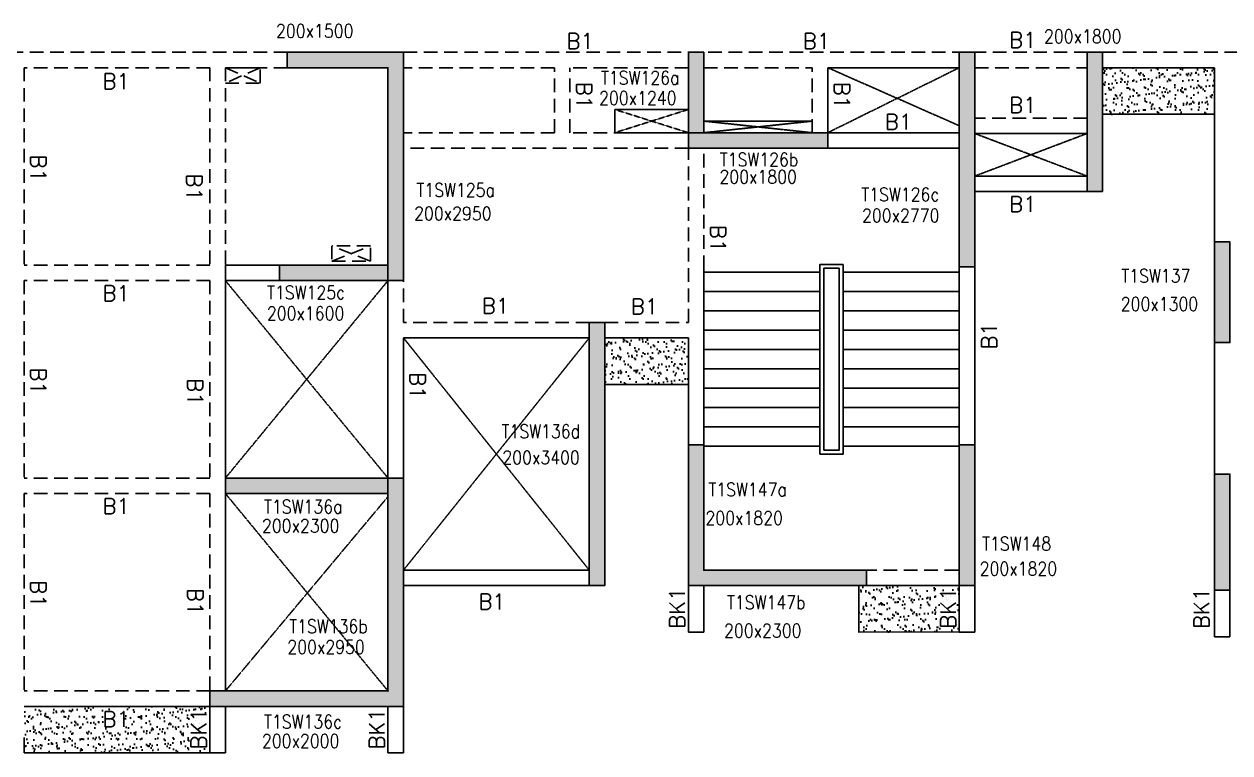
# Model space of a CAD drawing. Header units: millimetres. Extents: x 1078357 to 2594950, y -5122486 to -4636555.
# Drawn here: x 1537999 to 1553574, y -4672058 to -4662645 of the extents above; entities that cross this region are included whole.
import ezdxf

# ---------------------------------------------------------------- set-up
doc = ezdxf.new("R2010")
doc.units = ezdxf.units.MM
doc.header["$PDMODE"] = 35
for name, pattern in [('CONTINOUS', [0]), ('HIDDEN', [0.375, 0.25, -0.125]), ('New Retail block$0$CONTINOUS', [0])]:
    doc.linetypes.add(name, pattern=pattern)
for name, color, linetype, lineweight in [('A-_ANOTDIMA_D-', 6, 'Continuous', 13), ('COL. NO.', 30, 'Continuous', 25), ('COL. SIZE', 7, 'Continuous', 25), ('HATCH', 8, 'Continuous', 30), ('Origin', 40, 'Continuous', 30)]:
    doc.layers.add(name, color=color, linetype=linetype, lineweight=lineweight)
for name, color, linetype in [('NON STR. RCC WALL', 6, 'Continuous'), ('S-BEAM', 3, 'HIDDEN'), ('S-BEAM NO.', 6, 'Continuous'), ('S-COLUMN', 1, 'Continuous'), ('S-CUTOUT', 8, 'HIDDEN'), ('S-SLAB-PROJECTION', 54, 'New Retail block$0$CONTINOUS'), ('S-STAIR', 31, 'Continuous')]:
    doc.layers.add(name, color=color, linetype=linetype)
doc.styles.add('ROMANS', font='romans.shx', dxfattribs={"width": 0.85})
pattern_1 = [(37.47015413, (-4726708.1, 23385569.94), (-4.72361136, 146.8264517), [0, -115.824, 0, -129.54, 0, -123.825]), (7.4701541, (-4726708.1, 23385569.94), (134.9689868, 214.9772528), [0, -62.484, 0, -104.394, 0, -40.005]), (327.47015413, (-4726801.82, 23385569.99), (237.29790347, 0.3075449), [0, -38.1, 0, -137.16, 0, -179.07]), (317.4701541, (-4726801.82, 23385569.99), (229.1017424, 66.759465), [0, -19.05, 0, -89.916, 0, -102.87])]

# ---------------------------------------------------------------- blocks, each defined once
blk = doc.blocks.new('G$CD63B60BD')
at = {"layer": 'COL. NO.', "linetype": 'Continuous', "style": 'ROMANS', "width": 0.85}
for s, p in [('T1SW126a', (75951, 6532, -320)), ('T1SW126b', (77486, 5476, -320)), ('T1SW125a', (73568, 5083, -320)), ('T1SW126c', (79314, 5025, -320)), ('T1SW137', (82673, 3974, -320)), ('T1SW125c', (71638, 3759, -320)), ('T1SW136d', (74667, 1967, 0)), ('T1SW147a', (77339, 1214, -320)), ('T1SW136a', (71599, 993, -320)), ('T1SW148', (80874, 516, -320)), ('T1SW147b', (77579, -243, -320)), ('T1SW136b', (71924, -552, -320)), ('T1SW136c', (71599, -1785, -320))]:
    blk.add_text(s, height=175, dxfattribs=at).set_placement(p)
at = {"layer": 'COL. SIZE', "linetype": 'Continuous', "style": 'ROMANS', "width": 0.85}
for s, p in [('200x1500', (71754, 7138, -320)), ('200x1800', (81674, 7067, -320)), ('200x1240', (75927, 6271, -320)), ('200x1800', (77482, 5253, -320)), ('200x2950', (73538, 4779, -320)), ('200x2770', (79323, 4753, -320)), ('200x1300', (82665, 3611, -320)), ('200x1600', (71636, 3489, -320)), ('200x3400', (74677, 1628, 0)), ('200x1820', (77301, 847, -320)), ('200x2300', (71572, 745, -320)), ('200x1820', (80843, 191, -320)), ('200x2300', (77541, -609, -320)), ('200x2950', (71900, -821, -320)), ('200x2000', (71572, -2033, -320))]:
    blk.add_text(s, height=175, dxfattribs=at).set_placement(p)

msp = doc.modelspace()

# ---------------------------------------------------------------- hatches: boundary and pattern name
at = {"layer": 'HATCH'}
h = msp.add_hatch(dxfattribs=at)
h.set_pattern_fill('AR-SAND', color=8, scale=3, angle=179.97015)
h.set_pattern_definition([(37.4701541, (-2524463.67, 14019481.48), (-4.72361136, 146.8264517), [0, -115.824, 0, -129.54, 0, -123.825]), (7.4701541, (-2524463.67, 14019481.48), (134.9689868, 214.9772528), [0, -62.484, 0, -104.394, 0, -40.005]), (327.4701541, (-2524557.4, 14019481.53), (237.2979035, 0.3075449), [0, -38.1, 0, -137.16, 0, -179.07]), (317.4701541, (-2524557.4, 14019481.53), (229.1017424, 66.759465), [0, -19.05, 0, -89.916, 0, -102.87])])
h.paths.add_polyline_path([(1553374.6, -4663207.8), (1551929.6, -4663207.8), (1551929.6, -4663807.9), (1553374.6, -4663807.9)])
h = msp.add_hatch(dxfattribs=at)
h.set_pattern_fill('AR-SAND', color=8, scale=3, angle=179.97015)
h.set_pattern_definition([(37.47015413, (-3621688.39, 18703500.67), (-4.72361136, 146.8264517), [0, -115.824, 0, -129.54, 0, -123.825]), (7.4701541, (-3621688.39, 18703500.67), (134.9689868, 214.9772528), [0, -62.484, 0, -104.394, 0, -40.005]), (327.4701541, (-3621782.11, 18703500.72), (237.2979035, 0.3075449), [0, -38.1, 0, -137.16, 0, -179.07]), (317.4701541, (-3621782.11, 18703500.72), (229.1017424, 66.759465), [0, -19.05, 0, -89.916, 0, -102.87])])
h.paths.add_polyline_path([(1546579.6, -4666697.8), (1545499.6, -4666697.8), (1545499.6, -4667297.8), (1546579.6, -4667297.8)])
h = msp.add_hatch(dxfattribs=at)
h.set_pattern_fill('AR-SAND', color=8, scale=3, angle=179.97015)
h.set_pattern_definition(pattern_1)
h.paths.add_polyline_path([(1550079.6, -4670496.2), (1548779.6, -4670497.9), (1548779.6, -4669897.9), (1548839.6, -4669897.9), (1548879.6, -4669897.9), (1550079.6, -4669897.9), (1550079.6, -4670496.2)], is_closed=False)
h.paths.add_polyline_path([(1549672.3, -4669911.4), (1549305.6, -4669911.4), (1549305.6, -4670211.4), (1549672.3, -4670211.4)], flags=24)
h = msp.add_hatch(dxfattribs=at)
h.set_pattern_fill('AR-SAND', color=8, scale=3, angle=179.97015)
h.set_pattern_definition(pattern_1)
h.paths.add_polyline_path([(1537999.6, -4671457.9), (1540399.6, -4671457.9), (1540399.6, -4672057.9), (1537999.6, -4672057.9)])
at = {"layer": 'S-COLUMN', "lineweight": 25}
h = msp.add_hatch(color=1, dxfattribs=at)
h.dxf.hatch_style = 1
h.paths.add_polyline_path([(1541399.4, -4663207.9), (1542699.4, -4663207.9), (1542699.4, -4665957.9), (1542899.4, -4665957.9), (1542899.4, -4663007.9), (1541399.4, -4663007.9)])
h = msp.add_hatch(color=1, dxfattribs=at)
h.dxf.hatch_style = 1
h.paths.add_polyline_path([(1546779.4, -4663007.9), (1546579.4, -4663007.9), (1546579.4, -4664047.9), (1546779.4, -4664047.9)])
h = msp.add_hatch(color=1, dxfattribs=at)
h.dxf.hatch_style = 1
h.paths.add_polyline_path([(1550279.4, -4663007.9), (1550079.4, -4663007.9), (1550079.4, -4665777.9), (1550279.4, -4665777.9)])
h = msp.add_hatch(color=1, dxfattribs=at)
h.dxf.hatch_style = 1
h.paths.add_polyline_path([(1551929.4, -4664807.9), (1551729.4, -4664807.9), (1551729.4, -4663007.9), (1551929.4, -4663007.9)])
h = msp.add_hatch(color=1, dxfattribs=at)
h.dxf.hatch_style = 1
h.paths.add_polyline_path([(1546579.4, -4664247.9), (1548379.4, -4664247.9), (1548379.4, -4664047.9), (1546579.4, -4664047.9)])
h = msp.add_hatch(color=1, dxfattribs=at)
h.dxf.hatch_style = 1
h.paths.add_polyline_path([(1553524.4, -4665457.9), (1553510.6, -4665457.9), (1553465.7, -4665457.9), (1553374.4, -4665457.9), (1553374.4, -4666757.9), (1553574.4, -4666757.9), (1553574.4, -4665607.9), (1553574.4, -4665457.9)])
h = msp.add_hatch(color=1, dxfattribs=at)
h.dxf.hatch_style = 1
h.paths.add_polyline_path([(1542699.4, -4665757.9), (1542699.4, -4665957.9), (1541299.4, -4665957.9), (1541299.4, -4665757.9)])
h = msp.add_hatch(color=1, dxfattribs=at)
h.dxf.hatch_style = 1
h.paths.add_polyline_path([(1545299.4, -4666497.9), (1545299.4, -4669897.9), (1545499.4, -4669897.9), (1545499.4, -4666497.9)])
h = msp.add_hatch(color=1, dxfattribs=at)
h.dxf.hatch_style = 1
h.paths.add_polyline_path([(1546579.4, -4669897.9), (1548879.4, -4669897.9), (1548879.4, -4669697.9), (1546779.4, -4669697.9), (1546779.4, -4668077.9), (1546579.4, -4668077.9)])
h = msp.add_hatch(color=1, dxfattribs=at)
h.dxf.hatch_style = 1
h.paths.add_polyline_path([(1550279.4, -4668077.9), (1550079.4, -4668077.9), (1550079.4, -4669897.9), (1550279.4, -4669897.9)])
h = msp.add_hatch(color=1, dxfattribs=at)
h.dxf.hatch_style = 1
h.paths.add_polyline_path([(1540399.4, -4671457.9), (1542899.4, -4671457.9), (1542899.4, -4668507.9), (1542699.4, -4668507.9), (1542699.4, -4668707.9), (1542699.4, -4671257.9), (1540399.4, -4671257.9), (1540399.4, -4671457.9)], is_closed=False)
h = msp.add_hatch(color=1, dxfattribs=at)
h.dxf.hatch_style = 1
h.paths.add_polyline_path([(1540399.4, -4671457.9), (1542899.4, -4671457.9), (1542899.4, -4668507.9), (1542699.4, -4668507.9), (1542699.4, -4671257.9), (1540399.4, -4671257.9), (1540399.4, -4671457.9)], is_closed=False)
h = msp.add_hatch(color=1, dxfattribs=at)
h.dxf.hatch_style = 1
h.paths.add_polyline_path([(1540599.4, -4668507.9), (1542699.4, -4668507.9), (1542699.4, -4668707.9), (1540599.4, -4668707.9)])
h = msp.add_hatch(color=1, dxfattribs=at)
h.dxf.hatch_style = 1
h.paths.add_polyline_path([(1553374.4, -4669957.9), (1553574.4, -4669957.9), (1553574.4, -4668457.9), (1553374.4, -4668457.9)])

# ---------------------------------------------------------------- linework, layer by layer
at = {"layer": 'NON STR. RCC WALL', "elevation": 0}
for points in [[(1550079.4, -4664047.9), (1550079.4, -4664247.9), (1548379.4, -4664247.9), (1548379.4, -4664047.9)], [(1541299.4, -4665757.9), (1541299.4, -4665957.9), (1540599.4, -4665958), (1540599.4, -4665758)], [(1545299.4, -4669697.9), (1545299.4, -4669897.9), (1542899.4, -4669897.9), (1542899.4, -4669697.9)]]:
    msp.add_lwpolyline(points, close=True, dxfattribs=at)
at = {"layer": 'Origin', "ltscale": 700}
msp.add_point((1542699, -4671257.9, 0), dxfattribs=at)
at = {"layer": 'S-BEAM', "linetype": 'HIDDEN', "ltscale": 700}
for p, q in [((1541399.6, -4663007.8, 0), (1536899.6, -4663007.8, 0)), ((1542899.6, -4663007.9, 0), (1551729.6, -4663007.9, 0)), ((1551929.6, -4663007.9, 0), (1555924.6, -4663007.9, 0)), ((1537999.6, -4663207.9, 0), (1537999.6, -4665757.9, 0)), ((1540399.6, -4663207.9, 0), (1537999.6, -4663207.9, 0)), ((1540399.6, -4663207.9, 0), (1540399.6, -4665757.9, 0)), ((1540599.6, -4663207.9, 0), (1540599.6, -4665757.9, 0)), ((1541399.6, -4663207.9, 0), (1540599.6, -4663207.9, 0)), ((1544849.6, -4663207.9, 0), (1542899.6, -4663207.9, 0)), ((1544849.6, -4664047.9, 0), (1544849.6, -4663207.9, 0)), ((1546579.6, -4663207.9, 0), (1545049.6, -4663207.9, 0)), ((1545049.6, -4664047.9, 0), (1545049.6, -4663207.9, 0)), ((1546779.6, -4663207.9, 0), (1548179.6, -4663207.9, 0)), ((1548179.6, -4664047.9, 0), (1548179.6, -4663207.9, 0)), ((1550279.6, -4663207.9, 0), (1551729.6, -4663207.9, 0)), ((1551729.6, -4663857.8, 0), (1550279.6, -4663857.8, 0)), ((1544849.6, -4664047.9, 0), (1542899.6, -4664047.9, 0)), ((1546579.6, -4664047.9, 0), (1545049.6, -4664047.9, 0)), ((1546579.6, -4664247.9, 0), (1542899.6, -4664247.9, 0)), ((1546579.6, -4666497.9, 0), (1546579.6, -4664247.9, 0)), ((1546779.6, -4665807.9, 0), (1546779.6, -4664247.9, 0)), ((1540399.6, -4665757.9, 0), (1537999.6, -4665757.9, 0)), ((1540599.2, -4665757.9, 0), (1541299.2, -4665757.9, 0)), ((1537999.6, -4665957.9, 0), (1537999.6, -4668507.9, 0)), ((1540399.6, -4665957.9, 0), (1537999.6, -4665957.9, 0)), ((1540399.6, -4665957.9, 0), (1540399.6, -4668507.9, 0)), ((1542899.6, -4666497.9, 0), (1542899.6, -4665957.9, 0)), ((1545299.6, -4666497.9, 0), (1542899.6, -4666497.9, 0)), ((1545499.6, -4666497.9, 0), (1546579.6, -4666497.9, 0)), ((1540399.6, -4668507.9, 0), (1537999.6, -4668507.9, 0)), ((1537999.6, -4668707.9, 0), (1537999.6, -4671297.8, 0)), ((1540399.6, -4668707.9, 0), (1537999.6, -4668707.9, 0)), ((1540399.6, -4668707.9, 0), (1540399.6, -4671297.8, 0)), ((1548839.6, -4669697.9, 0), (1550079.6, -4669697.9, 0)), ((1540399.6, -4671257.9, 0), (1537999.6, -4671257.9, 0))]:
    msp.add_line(p, q, dxfattribs=at)
at = {"layer": 'S-BEAM', "linetype": 'CONTINOUS', "ltscale": 700}
for p, q in [((1548379.6, -4664047.9, 0), (1548379.6, -4663207.9, 0)), ((1548379.6, -4663207.9, 0), (1550079.6, -4663207.9, 0)), ((1551929.6, -4663207.9, 0), (1553374.6, -4663207.9, 0)), ((1553374.6, -4663207.9, 0), (1553374.6, -4668457.8, 0)), ((1540599.2, -4665957.9, 0), (1541299.2, -4665957.9, 0)), ((1540599.6, -4665957.9, 0), (1540599.6, -4668507.9, 0)), ((1542699.6, -4668507.9, 0), (1542699.6, -4665957.9, 0)), ((1546779.6, -4668077.9, 0), (1546779.6, -4665807.9, 0)), ((1545299.6, -4666697.9, 0), (1542899.6, -4666697.9, 0)), ((1542899.6, -4668507.9, 0), (1542899.6, -4666697.9, 0)), ((1545499.6, -4666697.9, 0), (1546579.6, -4666697.9, 0)), ((1546579.6, -4668077.9, 0), (1546579.6, -4666697.9, 0)), ((1542699.6, -4668507.9, 0), (1540599.6, -4668507.9, 0)), ((1540599.6, -4668707.9, 0), (1540599.6, -4671257.9, 0)), ((1542699.6, -4668707.9, 0), (1540599.6, -4668707.9, 0)), ((1546579.5, -4670497.8, 0), (1546579.5, -4669897.8, 0)), ((1546779.5, -4669897.8, 0), (1546779.5, -4670497.8, 0)), ((1548839.6, -4669897.9, 0), (1550079.6, -4669897.9, 0)), ((1550079.4, -4670497.8, 0), (1550079.4, -4669897.8, 0)), ((1550279.4, -4669897.8, 0), (1550279.4, -4670497.8, 0)), ((1553374.3, -4670557.8, 0), (1553374.3, -4669957.8, 0)), ((1553574.3, -4669957.8, 0), (1553574.3, -4670557.8, 0)), ((1546779.5, -4670497.8, 0), (1546579.5, -4670497.8, 0)), ((1550279.4, -4670497.8, 0), (1550079.4, -4670497.8, 0)), ((1553574.3, -4670557.8, 0), (1553374.3, -4670557.8, 0)), ((1540399.6, -4671457.9, 0), (1537999.6, -4671457.9, 0)), ((1540399.3, -4672057.9, 0), (1540399.3, -4671457.9, 0)), ((1540599.3, -4671457.9, 0), (1540599.3, -4672057.9, 0)), ((1542699.4, -4672057.9, 0), (1542699.4, -4671457.9, 0)), ((1542899.4, -4671457.9, 0), (1542899.4, -4672057.9, 0)), ((1540599.3, -4672057.9, 0), (1540399.3, -4672057.9, 0)), ((1542899.4, -4672057.9, 0), (1542699.4, -4672057.9, 0))]:
    msp.add_line(p, q, dxfattribs=at)
at = {"layer": 'S-BEAM', "linetype": 'Continuous', "ltscale": 700}
for p, q in [((1548379.4, -4664047.9, 0), (1550079.4, -4664047.9, 0)), ((1551729.6, -4664057.8, 0), (1550279.6, -4664057.8, 0)), ((1548379.4, -4664247.9, 0), (1550079.4, -4664248, 0)), ((1551729.6, -4664607.8, 0), (1550279.6, -4664607.8, 0)), ((1551729.6, -4664807.8, 0), (1550279.6, -4664807.8, 0)), ((1550079.6, -4665777.9, 0), (1550079.6, -4668077.9, 0)), ((1550279.6, -4665777.9, 0), (1550279.6, -4668077.9, 0))]:
    msp.add_line(p, q, dxfattribs=at)
at = {"layer": 'S-BEAM', "linetype": 'CONTINOUS', "ltscale": 700, "elevation": 0}
msp.add_lwpolyline([(1542899.6, -4669697.9), (1545299.4, -4669697.9), (1545299.4, -4669897.9), (1542899.6, -4669897.9)], close=True, dxfattribs=at)
at = {"layer": 'S-COLUMN', "color": 1, "lineweight": 25}
msp.add_line((1548379.4, -4664047.9, 0), (1548379.4, -4664247.9, 0), dxfattribs=at)
at = {"layer": 'S-COLUMN', "color": 1, "lineweight": 25, "elevation": 0}
for points in [[(1541399.4, -4663207.9), (1542699.4, -4663207.9), (1542699.4, -4665957.9), (1542899.4, -4665957.9), (1542899.4, -4663007.9), (1541399.4, -4663007.9), (1541399.4, -4663207.9)], [(1540399.4, -4671457.9), (1542899.4, -4671457.9), (1542899.4, -4668507.9), (1542699.4, -4668507.9), (1542699.4, -4671257.9), (1540399.4, -4671257.9), (1540399.4, -4671457.9)]]:
    msp.add_lwpolyline(points, dxfattribs=at)
for points in [[(1546779.4, -4663007.9), (1546579.4, -4663007.9), (1546579.4, -4664048), (1546779.4, -4664048)], [(1550279.4, -4663007.9), (1550079.4, -4663007.9), (1550079.3, -4665777.9), (1550279.3, -4665777.9)], [(1551929.4, -4664807.9), (1551729.4, -4664807.9), (1551729.4, -4663007.9), (1551929.4, -4663007.9)], [(1546579.4, -4664247.9), (1548379.4, -4664247.9), (1548379.4, -4664047.9), (1546579.4, -4664047.9)], [(1553374.4, -4665457.9), (1553574.4, -4665457.9), (1553574.4, -4666757.9), (1553374.4, -4666757.9)], [(1542699.4, -4665757.9), (1542699.4, -4665957.9), (1541299.4, -4665957.9), (1541299.4, -4665757.9)], [(1545299.4, -4666497.9), (1545499.4, -4666497.9), (1545499.4, -4669897.9), (1545299.4, -4669897.9)], [(1546579.4, -4669897.9), (1548879.4, -4669897.9), (1548879.4, -4669697.9), (1546779.4, -4669697.9), (1546779.4, -4668077.9), (1546579.4, -4668077.9)], [(1550279.4, -4668077.9), (1550079.4, -4668077.9), (1550079.4, -4669897.9), (1550279.4, -4669897.9)], [(1540599.4, -4668507.9), (1542699.4, -4668507.9), (1542699.4, -4668707.9), (1540599.4, -4668707.9)], [(1553374.4, -4669957.9), (1553574.4, -4669957.9), (1553574.4, -4668457.9), (1553374.4, -4668457.9)]]:
    msp.add_lwpolyline(points, close=True, dxfattribs=at)
at = {"layer": 'S-CUTOUT', "ltscale": 700}
for p, q in [((1540599.3, -4663207.9, 0), (1541049.3, -4663407.9, 0)), ((1541049.3, -4663207.9, 0), (1540599.3, -4663407.9, 0)), ((1541974.3, -4665707.9, 0), (1542474.3, -4665507.9, 0)), ((1542474.3, -4665707.9, 0), (1541974.3, -4665507.9, 0))]:
    msp.add_line(p, q, dxfattribs=at)
at = {"layer": 'S-CUTOUT'}
for p, q in [((1548379.6, -4663207.9, 0), (1550079.6, -4663957.9, 0)), ((1550079.6, -4663207.9, 0), (1548379.6, -4664047.9, 0)), ((1545629.6, -4663747.8, 0), (1546579.6, -4664047.9, 0)), ((1546579.6, -4663747.8, 0), (1545629.6, -4664047.8, 0)), ((1548179.6, -4663897.8, 0), (1546779.6, -4664047.9, 0)), ((1546779.6, -4663897.8, 0), (1548179.6, -4664047.9, 0)), ((1550279.6, -4664607.8, 0), (1551729.6, -4664057.8, 0)), ((1551729.6, -4664607.8, 0), (1550279.6, -4664057.8, 0))]:
    msp.add_line(p, q, dxfattribs=at)
at = {"layer": 'S-CUTOUT', "ltscale": 700, "elevation": 0}
for points in [[(1541049.3, -4663207.9), (1540599.3, -4663207.9), (1540599.3, -4663407.9), (1541049.3, -4663407.9)], [(1542474.3, -4665507.9), (1541974.3, -4665507.9), (1541974.3, -4665707.9), (1542474.3, -4665707.9)]]:
    msp.add_lwpolyline(points, close=True, dxfattribs=at)
at = {"layer": 'S-CUTOUT', "elevation": 0}
for points in [[(1545629.6, -4663747.8), (1546579.6, -4663747.8), (1546579.6, -4664047.8), (1545629.6, -4664047.8)], [(1546779.6, -4663897.8), (1548179.6, -4663897.8), (1548179.6, -4664047.8), (1546779.6, -4664047.8)]]:
    msp.add_lwpolyline(points, close=True, dxfattribs=at)
for points in [[(1540599.6, -4668507.9), (1542699.6, -4665957.9)], [(1540599.6, -4665957.9), (1542699.6, -4668507.9)], [(1545299.6, -4666697.9), (1542899.6, -4669697.9)], [(1542899.6, -4666697.9), (1545299.6, -4669697.9)], [(1540599.6, -4668707.9), (1542699.6, -4671257.9)], [(1540599.6, -4671257.9), (1542699.6, -4668747.8)]]:
    msp.add_lwpolyline(points, dxfattribs=at)
at = {"layer": 'S-SLAB-PROJECTION'}
for p, q in [((1551929.6, -4663807.9, 0), (1553374.6, -4663807.9, 0)), ((1550079.6, -4670496.2, 0), (1550079.6, -4670297.9, 0)), ((1537999.6, -4672057.9, 0), (1537999.6, -4671857.9, 0)), ((1540399.6, -4672057.9, 0), (1540399.6, -4671857.9, 0)), ((1540399.6, -4672057.9, 0), (1537999.6, -4672057.9, 0))]:
    msp.add_line(p, q, dxfattribs=at)
at = {"layer": 'S-SLAB-PROJECTION', "elevation": 0}
msp.add_lwpolyline([(1546579.6, -4666697.8), (1545499.6, -4666697.8), (1545499.6, -4667297.8), (1546579.6, -4667297.8)], close=True, dxfattribs=at)
msp.add_lwpolyline([(1550079.6, -4670496.2), (1548779.6, -4670497.9), (1548779.6, -4669897.9)], dxfattribs=at)
at = {"layer": 'S-STAIR', "elevation": 0}
for points in [[(1548579.6, -4665747.9), (1548579.6, -4668197.9), (1548279.6, -4668197.9), (1548279.6, -4665747.9)], [(1548529.6, -4665797.9), (1548529.6, -4668147.9), (1548329.6, -4668147.9), (1548329.6, -4665797.9)]]:
    msp.add_lwpolyline(points, close=True, dxfattribs=at)
for points in [[(1548279.6, -4665847.9), (1546779.6, -4665847.9)], [(1546779.6, -4665847.9), (1546779.6, -4668097.9), (1548279.6, -4668097.9)], [(1548579.6, -4665847.9), (1550079.6, -4665847.9)], [(1550079.6, -4665847.9), (1550079.6, -4668097.9), (1548579.6, -4668097.9)], [(1546779.6, -4666097.9), (1548279.6, -4666097.9)], [(1550079.6, -4666097.9), (1548579.6, -4666097.9)], [(1546779.6, -4666347.9), (1548279.6, -4666347.9)], [(1550079.6, -4666347.9), (1548579.6, -4666347.9)], [(1546779.6, -4666597.9), (1548279.6, -4666597.9)], [(1550079.6, -4666597.9), (1548579.6, -4666597.9)], [(1546779.6, -4666847.9), (1548279.6, -4666847.9)], [(1550079.6, -4666847.9), (1548579.6, -4666847.9)], [(1546779.6, -4667097.9), (1548279.6, -4667097.9)], [(1550079.6, -4667097.9), (1548579.6, -4667097.9)], [(1546779.6, -4667347.9), (1548279.6, -4667347.9)], [(1550079.6, -4667347.9), (1548579.6, -4667347.9)], [(1546779.6, -4667597.9), (1548279.6, -4667597.9)], [(1550079.6, -4667597.9), (1548579.6, -4667597.9)], [(1546779.6, -4667847.9), (1548279.6, -4667847.9)], [(1550079.6, -4667847.9), (1548579.6, -4667847.9)]]:
    msp.add_lwpolyline(points, dxfattribs=at)

# ---------------------------------------------------------------- block references
at = {"layer": 'A-_ANOTDIMA_D-', "color": 2, "ltscale": 700}
msp.add_blockref('G$CD63B60BD', (1469499.4, -4669957.9, 0), dxfattribs=at)

# ---------------------------------------------------------------- texts
at = {"layer": 'S-BEAM NO.', "linetype": 'HIDDEN', "ltscale": 500, "style": 'ROMANS'}
for rotation, p in [(359.99906, (1545007.8, -4662964, -2.7)), (359.99906, (1548059.7, -4662964, -2.7)), (359.99906, (1550725.1, -4662949.9, -2.7)), (359.99906, (1539012.4, -4663483.6, -2.7)), (269.99906, (1545133.5, -4663389.1, -2.7)), (269.99906, (1548463.5, -4663389.1, -2.7)), (359.99906, (1550725.1, -4663790.7, -2.7)), (359.99906, (1549119.5, -4664006.7, -2.7)), (269.99906, (1538083.5, -4664329.1, -2.7)), (269.99906, (1540097.3, -4664574.3, -2.7)), (359.99906, (1550725.1, -4665070.2, -2.7)), (359.99906, (1539012.4, -4666221.4, -2.7)), (359.99906, (1543914.1, -4666384.8, -2.7)), (359.99906, (1545837.9, -4666392.8, -2.7)), (89.99906, (1550564.7, -4666848.9, -2.7)), (269.99906, (1538083.5, -4667079.1, -2.7)), (269.99906, (1540109.7, -4667220, -2.7)), (359.99906, (1539012.4, -4668971.4, -2.7)), (269.99906, (1538083.5, -4669829.1, -2.7)), (269.99906, (1540111.7, -4669928.7, -2.7)), (359.99906, (1543867.5, -4670204, -2.7)), (359.99906, (1539012.2, -4671721.4, -2.7))]:
    msp.add_text('B1', height=200, rotation=rotation, dxfattribs=at).set_placement(p)
at = {"layer": 'S-BEAM NO.', "linetype": 'HIDDEN', "ltscale": 700, "style": 'ROMANS'}
for p in [(1546863.5, -4665237.9, -2.7), (1542983.5, -4667139.4, -2.7)]:
    msp.add_text('B1', height=200, rotation=269.99906, dxfattribs=at).set_placement(p)
at = {"layer": 'S-BEAM NO.', "linetype": 'CONTINOUS', "ltscale": 700, "style": 'ROMANS'}
for p in [(1546534.9, -4670455.1, 50), (1550034.8, -4670455.1, 50), (1553307.1, -4670457.5, 50), (1540354.8, -4672015.1, 50), (1542654.8, -4672015.1, 50)]:
    msp.add_text('BK1', height=200, rotation=90, dxfattribs=at).set_placement(p)

doc.saveas('drawing.dxf')
